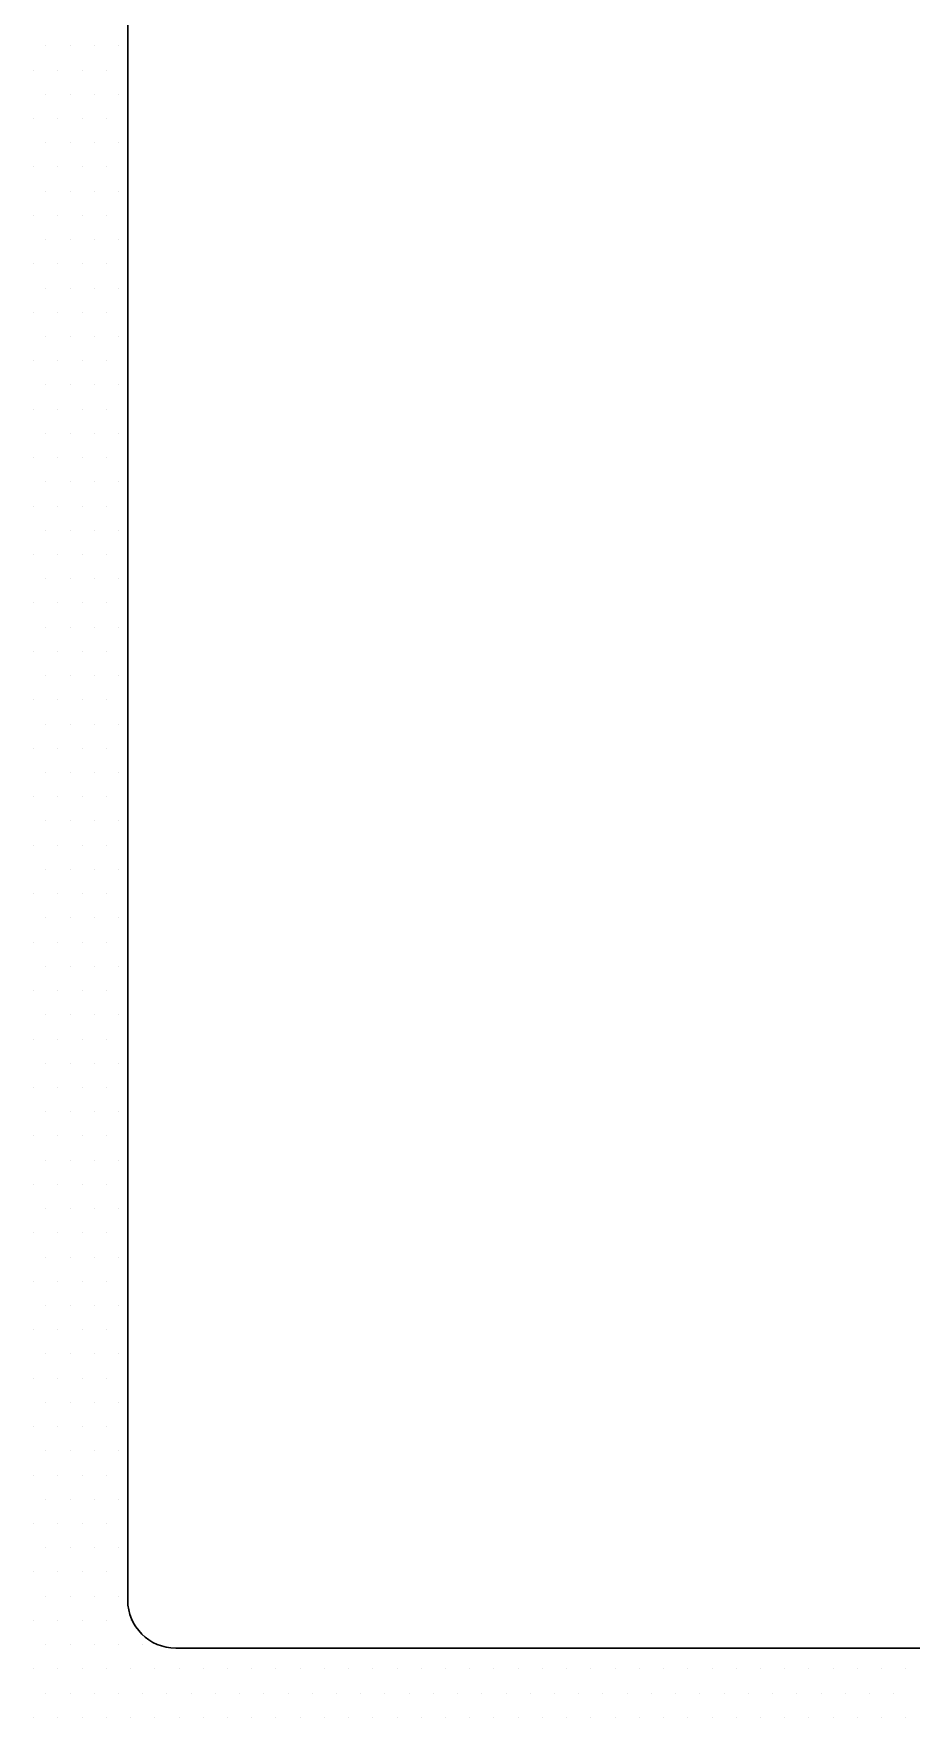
# Model space of a CAD drawing. Header units: inches. Extents: x 3.8 to 36.3, y 0.9 to 43.6.
# Drawn here: x 26.694 to 27.26, y 7.557 to 8.643 of the extents above; entities that cross this region are included whole.
import ezdxf

# ---------------------------------------------------------------- set-up
doc = ezdxf.new("R2010")
doc.units = ezdxf.units.IN
doc.header["$MEASUREMENT"] = 0
doc.layers.add('R-SWTS-DET1', color=1, linetype='Continuous')
doc.layers.add('R-SWTS-PAT1', color=5, linetype='Continuous')

msp = doc.modelspace()

# ---------------------------------------------------------------- linework, layer by layer
at = {"layer": 'R-SWTS-DET1', "lineweight": 30}
for p, q in [((26.75505, 7.63307), (26.75505, 8.97707)), ((27.91104, 7.60207), (26.78605, 7.60207))]:
    msp.add_line(p, q, dxfattribs=at)
msp.add_arc((26.78605, 7.63307), 0.031, 180, 270, dxfattribs=at)
at = {"layer": 'R-SWTS-PAT1'}
for p, q in [((26.7022, 8.63558), (26.7022, 8.63558)), ((26.71782, 8.63558), (26.71782, 8.63558)), ((26.73345, 8.63558), (26.73345, 8.63558)), ((26.74907, 8.63558), (26.74907, 8.63558)), ((26.69439, 8.61996), (26.69439, 8.61996)), ((26.71001, 8.61996), (26.71001, 8.61996)), ((26.72564, 8.61996), (26.72564, 8.61996)), ((26.74126, 8.61996), (26.74126, 8.61996)), ((26.7022, 8.60433), (26.7022, 8.60433)), ((26.71782, 8.60433), (26.71782, 8.60433)), ((26.73345, 8.60433), (26.73345, 8.60433)), ((26.74907, 8.60433), (26.74907, 8.60433)), ((26.69439, 8.58871), (26.69439, 8.58871)), ((26.71001, 8.58871), (26.71001, 8.58871)), ((26.72564, 8.58871), (26.72564, 8.58871)), ((26.74126, 8.58871), (26.74126, 8.58871)), ((26.7022, 8.57308), (26.7022, 8.57308)), ((26.71782, 8.57308), (26.71782, 8.57308)), ((26.73345, 8.57308), (26.73345, 8.57308)), ((26.74907, 8.57308), (26.74907, 8.57308)), ((26.69439, 8.55746), (26.69439, 8.55746)), ((26.71001, 8.55746), (26.71001, 8.55746)), ((26.72564, 8.55746), (26.72564, 8.55746)), ((26.74126, 8.55746), (26.74126, 8.55746)), ((26.7022, 8.54183), (26.7022, 8.54183)), ((26.71782, 8.54183), (26.71782, 8.54183)), ((26.73345, 8.54183), (26.73345, 8.54183)), ((26.74907, 8.54183), (26.74907, 8.54183)), ((26.69439, 8.52621), (26.69439, 8.52621)), ((26.71001, 8.52621), (26.71001, 8.52621)), ((26.72564, 8.52621), (26.72564, 8.52621)), ((26.74126, 8.52621), (26.74126, 8.52621)), ((26.7022, 8.51058), (26.7022, 8.51058)), ((26.71782, 8.51058), (26.71782, 8.51058)), ((26.73345, 8.51058), (26.73345, 8.51058)), ((26.74907, 8.51058), (26.74907, 8.51058)), ((26.69439, 8.49496), (26.69439, 8.49496)), ((26.71001, 8.49496), (26.71001, 8.49496)), ((26.72564, 8.49496), (26.72564, 8.49496)), ((26.74126, 8.49496), (26.74126, 8.49496)), ((26.7022, 8.47933), (26.7022, 8.47933)), ((26.71782, 8.47933), (26.71782, 8.47933)), ((26.73345, 8.47933), (26.73345, 8.47933)), ((26.74907, 8.47933), (26.74907, 8.47933)), ((26.69439, 8.46371), (26.69439, 8.46371)), ((26.71001, 8.46371), (26.71001, 8.46371)), ((26.72564, 8.46371), (26.72564, 8.46371)), ((26.74126, 8.46371), (26.74126, 8.46371)), ((26.7022, 8.44808), (26.7022, 8.44808)), ((26.71782, 8.44808), (26.71782, 8.44808)), ((26.73345, 8.44808), (26.73345, 8.44808)), ((26.74907, 8.44808), (26.74907, 8.44808)), ((26.69439, 8.43246), (26.69439, 8.43246)), ((26.71001, 8.43246), (26.71001, 8.43246)), ((26.72564, 8.43246), (26.72564, 8.43246)), ((26.74126, 8.43246), (26.74126, 8.43246)), ((26.7022, 8.41683), (26.7022, 8.41683)), ((26.71782, 8.41683), (26.71782, 8.41683)), ((26.73345, 8.41683), (26.73345, 8.41683)), ((26.74907, 8.41683), (26.74907, 8.41683)), ((26.69439, 8.40121), (26.69439, 8.40121)), ((26.71001, 8.40121), (26.71001, 8.40121)), ((26.72564, 8.40121), (26.72564, 8.40121)), ((26.74126, 8.40121), (26.74126, 8.40121)), ((26.7022, 8.38558), (26.7022, 8.38558)), ((26.71782, 8.38558), (26.71782, 8.38558)), ((26.73345, 8.38558), (26.73345, 8.38558)), ((26.74907, 8.38558), (26.74907, 8.38558)), ((26.69439, 8.36996), (26.69439, 8.36996)), ((26.71001, 8.36996), (26.71001, 8.36996)), ((26.72564, 8.36996), (26.72564, 8.36996)), ((26.74126, 8.36996), (26.74126, 8.36996)), ((26.7022, 8.35433), (26.7022, 8.35433)), ((26.71782, 8.35433), (26.71782, 8.35433)), ((26.73345, 8.35433), (26.73345, 8.35433)), ((26.74907, 8.35433), (26.74907, 8.35433)), ((26.69439, 8.33871), (26.69439, 8.33871)), ((26.71001, 8.33871), (26.71001, 8.33871)), ((26.72564, 8.33871), (26.72564, 8.33871)), ((26.74126, 8.33871), (26.74126, 8.33871)), ((26.7022, 8.32308), (26.7022, 8.32308)), ((26.71782, 8.32308), (26.71782, 8.32308)), ((26.73345, 8.32308), (26.73345, 8.32308)), ((26.74907, 8.32308), (26.74907, 8.32308)), ((26.69439, 8.30746), (26.69439, 8.30746)), ((26.71001, 8.30746), (26.71001, 8.30746)), ((26.72564, 8.30746), (26.72564, 8.30746)), ((26.74126, 8.30746), (26.74126, 8.30746)), ((26.7022, 8.29183), (26.7022, 8.29183)), ((26.71782, 8.29183), (26.71782, 8.29183)), ((26.73345, 8.29183), (26.73345, 8.29183)), ((26.74907, 8.29183), (26.74907, 8.29183)), ((26.69439, 8.27621), (26.69439, 8.27621)), ((26.71001, 8.27621), (26.71001, 8.27621)), ((26.72564, 8.27621), (26.72564, 8.27621)), ((26.74126, 8.27621), (26.74126, 8.27621)), ((26.7022, 8.26058), (26.7022, 8.26058)), ((26.71782, 8.26058), (26.71782, 8.26058)), ((26.73345, 8.26058), (26.73345, 8.26058)), ((26.74907, 8.26058), (26.74907, 8.26058)), ((26.69439, 8.24496), (26.69439, 8.24496)), ((26.71001, 8.24496), (26.71001, 8.24496)), ((26.72564, 8.24496), (26.72564, 8.24496)), ((26.74126, 8.24496), (26.74126, 8.24496)), ((26.7022, 8.22933), (26.7022, 8.22933)), ((26.71782, 8.22933), (26.71782, 8.22933)), ((26.73345, 8.22933), (26.73345, 8.22933)), ((26.74907, 8.22933), (26.74907, 8.22933)), ((26.69439, 8.21371), (26.69439, 8.21371)), ((26.71001, 8.21371), (26.71001, 8.21371)), ((26.72564, 8.21371), (26.72564, 8.21371)), ((26.74126, 8.21371), (26.74126, 8.21371)), ((26.7022, 8.19808), (26.7022, 8.19808)), ((26.71782, 8.19808), (26.71782, 8.19808)), ((26.73345, 8.19808), (26.73345, 8.19808)), ((26.74907, 8.19808), (26.74907, 8.19808)), ((26.69439, 8.18246), (26.69439, 8.18246)), ((26.71001, 8.18246), (26.71001, 8.18246)), ((26.72564, 8.18246), (26.72564, 8.18246)), ((26.74126, 8.18246), (26.74126, 8.18246)), ((26.7022, 8.16683), (26.7022, 8.16683)), ((26.71782, 8.16683), (26.71782, 8.16683)), ((26.73345, 8.16683), (26.73345, 8.16683)), ((26.74907, 8.16683), (26.74907, 8.16683)), ((26.69439, 8.15121), (26.69439, 8.15121)), ((26.71001, 8.15121), (26.71001, 8.15121)), ((26.72564, 8.15121), (26.72564, 8.15121)), ((26.74126, 8.15121), (26.74126, 8.15121)), ((26.7022, 8.13558), (26.7022, 8.13558)), ((26.71782, 8.13558), (26.71782, 8.13558)), ((26.73345, 8.13558), (26.73345, 8.13558)), ((26.74907, 8.13558), (26.74907, 8.13558)), ((26.69439, 8.11996), (26.69439, 8.11996)), ((26.71001, 8.11996), (26.71001, 8.11996)), ((26.72564, 8.11996), (26.72564, 8.11996)), ((26.74126, 8.11996), (26.74126, 8.11996)), ((26.7022, 8.10433), (26.7022, 8.10433)), ((26.71782, 8.10433), (26.71782, 8.10433)), ((26.73345, 8.10433), (26.73345, 8.10433)), ((26.74907, 8.10433), (26.74907, 8.10433)), ((26.69439, 8.08871), (26.69439, 8.08871)), ((26.71001, 8.08871), (26.71001, 8.08871)), ((26.72564, 8.08871), (26.72564, 8.08871)), ((26.74126, 8.08871), (26.74126, 8.08871)), ((26.7022, 8.07308), (26.7022, 8.07308)), ((26.71782, 8.07308), (26.71782, 8.07308)), ((26.73345, 8.07308), (26.73345, 8.07308)), ((26.74907, 8.07308), (26.74907, 8.07308)), ((26.69439, 8.05746), (26.69439, 8.05746)), ((26.71001, 8.05746), (26.71001, 8.05746)), ((26.72564, 8.05746), (26.72564, 8.05746)), ((26.74126, 8.05746), (26.74126, 8.05746)), ((26.7022, 8.04183), (26.7022, 8.04183)), ((26.71782, 8.04183), (26.71782, 8.04183)), ((26.73345, 8.04183), (26.73345, 8.04183)), ((26.74907, 8.04183), (26.74907, 8.04183)), ((26.69439, 8.02621), (26.69439, 8.02621)), ((26.71001, 8.02621), (26.71001, 8.02621)), ((26.72564, 8.02621), (26.72564, 8.02621)), ((26.74126, 8.02621), (26.74126, 8.02621)), ((26.7022, 8.01058), (26.7022, 8.01058)), ((26.71782, 8.01058), (26.71782, 8.01058)), ((26.73345, 8.01058), (26.73345, 8.01058)), ((26.74907, 8.01058), (26.74907, 8.01058)), ((26.69439, 7.99496), (26.69439, 7.99496)), ((26.71001, 7.99496), (26.71001, 7.99496)), ((26.72564, 7.99496), (26.72564, 7.99496)), ((26.74126, 7.99496), (26.74126, 7.99496)), ((26.7022, 7.97933), (26.7022, 7.97933)), ((26.71782, 7.97933), (26.71782, 7.97933)), ((26.73345, 7.97933), (26.73345, 7.97933)), ((26.74907, 7.97933), (26.74907, 7.97933)), ((26.69439, 7.96371), (26.69439, 7.96371)), ((26.71001, 7.96371), (26.71001, 7.96371)), ((26.72564, 7.96371), (26.72564, 7.96371)), ((26.74126, 7.96371), (26.74126, 7.96371)), ((26.7022, 7.94808), (26.7022, 7.94808)), ((26.71782, 7.94808), (26.71782, 7.94808)), ((26.73345, 7.94808), (26.73345, 7.94808)), ((26.74907, 7.94808), (26.74907, 7.94808)), ((26.69439, 7.93246), (26.69439, 7.93246)), ((26.71001, 7.93246), (26.71001, 7.93246)), ((26.72564, 7.93246), (26.72564, 7.93246)), ((26.74126, 7.93246), (26.74126, 7.93246)), ((26.7022, 7.91683), (26.7022, 7.91683)), ((26.71782, 7.91683), (26.71782, 7.91683)), ((26.73345, 7.91683), (26.73345, 7.91683)), ((26.74907, 7.91683), (26.74907, 7.91683)), ((26.69439, 7.90121), (26.69439, 7.90121)), ((26.71001, 7.90121), (26.71001, 7.90121)), ((26.72564, 7.90121), (26.72564, 7.90121)), ((26.74126, 7.90121), (26.74126, 7.90121)), ((26.7022, 7.88558), (26.7022, 7.88558)), ((26.71782, 7.88558), (26.71782, 7.88558)), ((26.73345, 7.88558), (26.73345, 7.88558)), ((26.74907, 7.88558), (26.74907, 7.88558)), ((26.69439, 7.86996), (26.69439, 7.86996)), ((26.71001, 7.86996), (26.71001, 7.86996)), ((26.72564, 7.86996), (26.72564, 7.86996)), ((26.74126, 7.86996), (26.74126, 7.86996)), ((26.7022, 7.85433), (26.7022, 7.85433)), ((26.71782, 7.85433), (26.71782, 7.85433)), ((26.73345, 7.85433), (26.73345, 7.85433)), ((26.74907, 7.85433), (26.74907, 7.85433)), ((26.69439, 7.83871), (26.69439, 7.83871)), ((26.71001, 7.83871), (26.71001, 7.83871)), ((26.72564, 7.83871), (26.72564, 7.83871)), ((26.74126, 7.83871), (26.74126, 7.83871)), ((26.7022, 7.82308), (26.7022, 7.82308)), ((26.71782, 7.82308), (26.71782, 7.82308)), ((26.73345, 7.82308), (26.73345, 7.82308)), ((26.74907, 7.82308), (26.74907, 7.82308)), ((26.69439, 7.80746), (26.69439, 7.80746)), ((26.71001, 7.80746), (26.71001, 7.80746)), ((26.72564, 7.80746), (26.72564, 7.80746)), ((26.74126, 7.80746), (26.74126, 7.80746)), ((26.7022, 7.79183), (26.7022, 7.79183)), ((26.71782, 7.79183), (26.71782, 7.79183)), ((26.73345, 7.79183), (26.73345, 7.79183)), ((26.74907, 7.79183), (26.74907, 7.79183)), ((26.69439, 7.77621), (26.69439, 7.77621)), ((26.71001, 7.77621), (26.71001, 7.77621)), ((26.72564, 7.77621), (26.72564, 7.77621)), ((26.74126, 7.77621), (26.74126, 7.77621)), ((26.7022, 7.76058), (26.7022, 7.76058)), ((26.71782, 7.76058), (26.71782, 7.76058)), ((26.73345, 7.76058), (26.73345, 7.76058)), ((26.74907, 7.76058), (26.74907, 7.76058)), ((26.69439, 7.74496), (26.69439, 7.74496)), ((26.71001, 7.74496), (26.71001, 7.74496)), ((26.72564, 7.74496), (26.72564, 7.74496)), ((26.74126, 7.74496), (26.74126, 7.74496)), ((26.7022, 7.72933), (26.7022, 7.72933)), ((26.71782, 7.72933), (26.71782, 7.72933)), ((26.73345, 7.72933), (26.73345, 7.72933)), ((26.74907, 7.72933), (26.74907, 7.72933)), ((26.69439, 7.71371), (26.69439, 7.71371)), ((26.71001, 7.71371), (26.71001, 7.71371)), ((26.72564, 7.71371), (26.72564, 7.71371)), ((26.74126, 7.71371), (26.74126, 7.71371)), ((26.7022, 7.69808), (26.7022, 7.69808)), ((26.71782, 7.69808), (26.71782, 7.69808)), ((26.73345, 7.69808), (26.73345, 7.69808)), ((26.74907, 7.69808), (26.74907, 7.69808)), ((26.69439, 7.68246), (26.69439, 7.68246)), ((26.71001, 7.68246), (26.71001, 7.68246)), ((26.72564, 7.68246), (26.72564, 7.68246)), ((26.74126, 7.68246), (26.74126, 7.68246)), ((26.7022, 7.66683), (26.7022, 7.66683)), ((26.71782, 7.66683), (26.71782, 7.66683)), ((26.73345, 7.66683), (26.73345, 7.66683)), ((26.74907, 7.66683), (26.74907, 7.66683)), ((26.69439, 7.65121), (26.69439, 7.65121)), ((26.71001, 7.65121), (26.71001, 7.65121)), ((26.72564, 7.65121), (26.72564, 7.65121)), ((26.74126, 7.65121), (26.74126, 7.65121)), ((26.7022, 7.63558), (26.7022, 7.63558)), ((26.71782, 7.63558), (26.71782, 7.63558)), ((26.73345, 7.63558), (26.73345, 7.63558)), ((26.74907, 7.63558), (26.74907, 7.63558)), ((26.69439, 7.61996), (26.69439, 7.61996)), ((26.71001, 7.61996), (26.71001, 7.61996)), ((26.72564, 7.61996), (26.72564, 7.61996)), ((26.74126, 7.61996), (26.74126, 7.61996)), ((26.75689, 7.61996), (26.75689, 7.61996)), ((26.7022, 7.60433), (26.7022, 7.60433)), ((26.71782, 7.60433), (26.71782, 7.60433)), ((26.73345, 7.60433), (26.73345, 7.60433)), ((26.74907, 7.60433), (26.74907, 7.60433)), ((26.7647, 7.60433), (26.7647, 7.60433)), ((26.69439, 7.58871), (26.69439, 7.58871)), ((26.71001, 7.58871), (26.71001, 7.58871)), ((26.72564, 7.58871), (26.72564, 7.58871)), ((26.74126, 7.58871), (26.74126, 7.58871)), ((26.75689, 7.58871), (26.75689, 7.58871)), ((26.77251, 7.58871), (26.77251, 7.58871)), ((26.78814, 7.58871), (26.78814, 7.58871)), ((26.80376, 7.58871), (26.80376, 7.58871)), ((26.81939, 7.58871), (26.81939, 7.58871)), ((26.83501, 7.58871), (26.83501, 7.58871)), ((26.85064, 7.58871), (26.85064, 7.58871)), ((26.86626, 7.58871), (26.86626, 7.58871)), ((26.88189, 7.58871), (26.88189, 7.58871)), ((26.89751, 7.58871), (26.89751, 7.58871)), ((26.91314, 7.58871), (26.91314, 7.58871)), ((26.92876, 7.58871), (26.92876, 7.58871)), ((26.94439, 7.58871), (26.94439, 7.58871)), ((26.96001, 7.58871), (26.96001, 7.58871)), ((26.97564, 7.58871), (26.97564, 7.58871)), ((26.99126, 7.58871), (26.99126, 7.58871)), ((27.00689, 7.58871), (27.00689, 7.58871)), ((27.02251, 7.58871), (27.02251, 7.58871)), ((27.03814, 7.58871), (27.03814, 7.58871)), ((27.05376, 7.58871), (27.05376, 7.58871)), ((27.06939, 7.58871), (27.06939, 7.58871)), ((27.08501, 7.58871), (27.08501, 7.58871)), ((27.10064, 7.58871), (27.10064, 7.58871)), ((27.11626, 7.58871), (27.11626, 7.58871)), ((27.13189, 7.58871), (27.13189, 7.58871)), ((27.14751, 7.58871), (27.14751, 7.58871)), ((27.16314, 7.58871), (27.16314, 7.58871)), ((27.17876, 7.58871), (27.17876, 7.58871)), ((27.19439, 7.58871), (27.19439, 7.58871)), ((27.21001, 7.58871), (27.21001, 7.58871)), ((27.22564, 7.58871), (27.22564, 7.58871)), ((27.24126, 7.58871), (27.24126, 7.58871)), ((27.25689, 7.58871), (27.25689, 7.58871)), ((26.7022, 7.57308), (26.7022, 7.57308)), ((26.71782, 7.57308), (26.71782, 7.57308)), ((26.73345, 7.57308), (26.73345, 7.57308)), ((26.74907, 7.57308), (26.74907, 7.57308)), ((26.7647, 7.57308), (26.7647, 7.57308)), ((26.78032, 7.57308), (26.78032, 7.57308)), ((26.79595, 7.57308), (26.79595, 7.57308)), ((26.81157, 7.57308), (26.81157, 7.57308)), ((26.8272, 7.57308), (26.8272, 7.57308)), ((26.84282, 7.57308), (26.84282, 7.57308)), ((26.85845, 7.57308), (26.85845, 7.57308)), ((26.87407, 7.57308), (26.87407, 7.57308)), ((26.8897, 7.57308), (26.8897, 7.57308)), ((26.90532, 7.57308), (26.90532, 7.57308)), ((26.92095, 7.57308), (26.92095, 7.57308)), ((26.93657, 7.57308), (26.93657, 7.57308)), ((26.9522, 7.57308), (26.9522, 7.57308)), ((26.96782, 7.57308), (26.96782, 7.57308)), ((26.98345, 7.57308), (26.98345, 7.57308)), ((26.99907, 7.57308), (26.99907, 7.57308)), ((27.0147, 7.57308), (27.0147, 7.57308)), ((27.03032, 7.57308), (27.03032, 7.57308)), ((27.04595, 7.57308), (27.04595, 7.57308)), ((27.06157, 7.57308), (27.06157, 7.57308)), ((27.0772, 7.57308), (27.0772, 7.57308)), ((27.09282, 7.57308), (27.09282, 7.57308)), ((27.10845, 7.57308), (27.10845, 7.57308)), ((27.12407, 7.57308), (27.12407, 7.57308)), ((27.1397, 7.57308), (27.1397, 7.57308)), ((27.15532, 7.57308), (27.15532, 7.57308)), ((27.17095, 7.57308), (27.17095, 7.57308)), ((27.18657, 7.57308), (27.18657, 7.57308)), ((27.2022, 7.57308), (27.2022, 7.57308)), ((27.21782, 7.57308), (27.21782, 7.57308)), ((27.23345, 7.57308), (27.23345, 7.57308)), ((27.24907, 7.57308), (27.24907, 7.57308)), ((26.69439, 7.55746), (26.69439, 7.55746)), ((26.71001, 7.55746), (26.71001, 7.55746)), ((26.72564, 7.55746), (26.72564, 7.55746)), ((26.74126, 7.55746), (26.74126, 7.55746)), ((26.75689, 7.55746), (26.75689, 7.55746)), ((26.77251, 7.55746), (26.77251, 7.55746)), ((26.78814, 7.55746), (26.78814, 7.55746)), ((26.80376, 7.55746), (26.80376, 7.55746)), ((26.81939, 7.55746), (26.81939, 7.55746)), ((26.83501, 7.55746), (26.83501, 7.55746)), ((26.85064, 7.55746), (26.85064, 7.55746)), ((26.86626, 7.55746), (26.86626, 7.55746)), ((26.88189, 7.55746), (26.88189, 7.55746)), ((26.89751, 7.55746), (26.89751, 7.55746)), ((26.91314, 7.55746), (26.91314, 7.55746)), ((26.92876, 7.55746), (26.92876, 7.55746)), ((26.94439, 7.55746), (26.94439, 7.55746)), ((26.96001, 7.55746), (26.96001, 7.55746)), ((26.97564, 7.55746), (26.97564, 7.55746)), ((26.99126, 7.55746), (26.99126, 7.55746)), ((27.00689, 7.55746), (27.00689, 7.55746)), ((27.02251, 7.55746), (27.02251, 7.55746)), ((27.03814, 7.55746), (27.03814, 7.55746)), ((27.05376, 7.55746), (27.05376, 7.55746)), ((27.06939, 7.55746), (27.06939, 7.55746)), ((27.08501, 7.55746), (27.08501, 7.55746)), ((27.10064, 7.55746), (27.10064, 7.55746)), ((27.11626, 7.55746), (27.11626, 7.55746)), ((27.13189, 7.55746), (27.13189, 7.55746)), ((27.14751, 7.55746), (27.14751, 7.55746)), ((27.16314, 7.55746), (27.16314, 7.55746)), ((27.17876, 7.55746), (27.17876, 7.55746)), ((27.19439, 7.55746), (27.19439, 7.55746)), ((27.21001, 7.55746), (27.21001, 7.55746)), ((27.22564, 7.55746), (27.22564, 7.55746)), ((27.24126, 7.55746), (27.24126, 7.55746)), ((27.25689, 7.55746), (27.25689, 7.55746))]:
    msp.add_line(p, q, dxfattribs=at)

doc.saveas('drawing.dxf')
